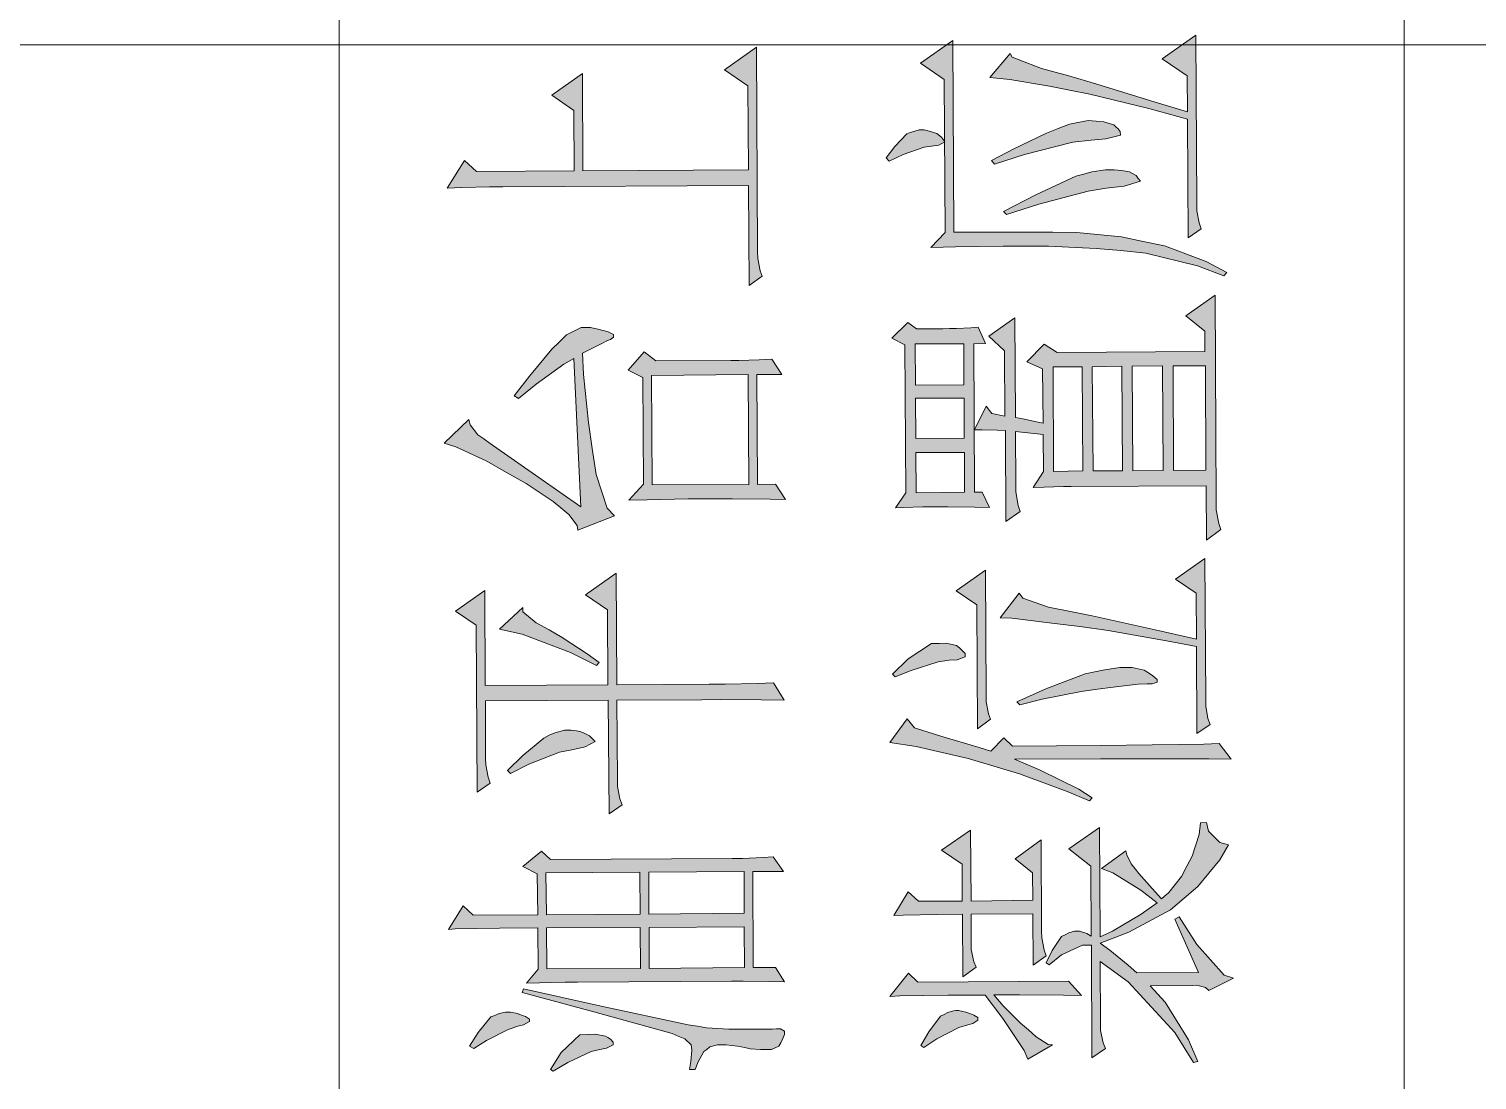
# Model space of a CAD drawing. Header units: millimetres. Extents: x 568 to 57335, y 85 to 28579.
# Drawn here: x 56618.82 to 56649.19, y 28330.43 to 28352.49 of the extents above; entities that cross this region are included whole.
import ezdxf

# ---------------------------------------------------------------- set-up
doc = ezdxf.new("R2010")
doc.units = ezdxf.units.MM

msp = doc.modelspace()

# ---------------------------------------------------------------- hatches: boundary and pattern name
h = msp.add_hatch(color=0)
h.dxf.hatch_style = 2
h.paths.add_polyline_path([(56637.731, 28347.898), (56638.035, 28348.218), (56638.012, 28351.424), (56637.518, 28351.766), (56638.194, 28352.244), (56638.217, 28348.225), (56638.757, 28348.225), (56639.79, 28348.225), (56640.291, 28348.225), (56640.793, 28348.218), (56641.735, 28348.126), (56642.183, 28348.028), (56642.631, 28347.936), (56643.505, 28347.61), (56643.938, 28347.374), (56643.877, 28347.306), (56643.323, 28347.519), (56642.244, 28347.785), (56641.72, 28347.838), (56641.203, 28347.883), (56640.2, 28347.929), (56639.721, 28347.929), (56639.25, 28347.929), (56638.247, 28347.914)])
h = msp.add_hatch(color=0)
h.dxf.hatch_style = 2
h.paths.add_polyline_path([(56643.133, 28348.104), (56643.117, 28350.596), (56642.305, 28350.816), (56641.066, 28351.12), (56640.641, 28351.203), (56640.223, 28351.287), (56639.387, 28351.424), (56638.969, 28351.469), (56639.395, 28351.971), (56639.44, 28351.895), (56640.056, 28351.659), (56640.625, 28351.5), (56641.195, 28351.333), (56642.441, 28350.953), (56643.117, 28350.748), (56643.11, 28351.5), (56642.586, 28351.857), (56643.292, 28352.358), (56643.315, 28348.81), (56643.315, 28348.673), (56643.361, 28348.415), (56643.406, 28348.294)])
h = msp.add_hatch(color=0)
h.dxf.hatch_style = 2
h.paths.add_polyline_path([(56627.588, 28349.144), (56627.953, 28349.729), (56628.204, 28349.494), (56630.255, 28349.509), (56630.247, 28350.778), (56629.784, 28351.097), (56630.43, 28351.553), (56630.437, 28349.509), (56633.909, 28349.532), (56633.894, 28351.295), (56633.408, 28351.629), (56634.076, 28352.108), (56634.099, 28347.807), (56634.107, 28347.671), (56634.152, 28347.412), (56634.198, 28347.298), (56633.924, 28347.101), (56633.909, 28349.205), (56628.758, 28349.175), (56628.477, 28349.175), (56627.9, 28349.16)])
h = msp.add_hatch(color=0)
h.dxf.hatch_style = 2
h.paths.add_polyline_path([(56636.796, 28349.783), (56636.979, 28350.018), (56637.229, 28350.284), (56637.298, 28350.314), (56637.374, 28350.337), (56637.488, 28350.368), (56637.533, 28350.368), (56637.594, 28350.368), (56637.723, 28350.337), (56637.792, 28350.314), (56637.86, 28350.292), (56637.959, 28350.216), (56637.997, 28350.163), (56638.027, 28350.117), (56637.898, 28350.049), (56637.746, 28350.026), (56637.594, 28350.003), (56637.153, 28349.851), (56636.857, 28349.714)])
h = msp.add_hatch(color=0)
h.dxf.hatch_style = 2
h.paths.add_polyline_path([(56639.007, 28349.729), (56639.471, 28349.973), (56640.162, 28350.299), (56640.405, 28350.398), (56640.641, 28350.489), (56641.036, 28350.565), (56641.203, 28350.55), (56641.362, 28350.535), (56641.568, 28350.474), (56641.613, 28350.436), (56641.659, 28350.39), (56641.704, 28350.337), (56641.712, 28350.261), (56641.4, 28350.178), (56641.097, 28350.155), (56640.709, 28350.109), (56639.699, 28349.851), (56639.068, 28349.646)])
h = msp.add_hatch(color=0)
h.dxf.hatch_style = 2
h.paths.add_polyline_path([(56639.258, 28348.658), (56639.934, 28349.008), (56640.777, 28349.395), (56640.945, 28349.441), (56641.112, 28349.486), (56641.393, 28349.532), (56641.499, 28349.532), (56641.575, 28349.532), (56641.735, 28349.517), (56641.818, 28349.502), (56641.902, 28349.486), (56642.039, 28349.41), (56642.084, 28349.35), (56642.13, 28349.296), (56641.788, 28349.19), (56641.408, 28349.144), (56641.036, 28349.084), (56639.995, 28348.81), (56639.319, 28348.59)])
h = msp.add_hatch(color=0)
h.paths.add_polyline_path([(56639.304, 28342.147), (56639.296, 28344.062), (56639.121, 28344.069), (56638.802, 28344.077), (56638.65, 28344.077), (56638.893, 28344.571), (56639.015, 28344.419), (56639.288, 28344.358), (56639.281, 28345.733), (56638.946, 28346.037), (56639.493, 28346.425), (56639.509, 28344.335), (56639.661, 28344.305), (56639.949, 28344.244), (56640.086, 28344.214), (56640.078, 28345.353), (56639.744, 28345.498), (56640.109, 28345.87), (56640.382, 28345.695), (56643.482, 28345.718), (56643.482, 28346.143), (56643.079, 28346.47), (56643.695, 28346.903), (56643.718, 28342.557), (56643.718, 28342.398), (56643.771, 28342.109), (56643.816, 28341.98), (56643.513, 28341.76), (56643.505, 28342.899), (56640.679, 28342.884), (56640.512, 28342.884), (56640.109, 28342.869), (56639.881, 28342.861), (56640.094, 28343.203), (56640.086, 28343.978), (56639.509, 28344.039), (56639.516, 28342.922), (56639.516, 28342.77), (56639.562, 28342.489), (56639.607, 28342.36)])
h.paths.add_polyline_path([(56642.821, 28343.218), (56643.497, 28343.226), (56643.49, 28345.414), (56642.814, 28345.414)])
h.paths.add_polyline_path([(56641.97, 28343.211), (56642.608, 28343.218), (56642.593, 28345.414), (56641.955, 28345.407)])
h.paths.add_polyline_path([(56641.135, 28343.211), (56641.75, 28343.211), (56641.742, 28345.407), (56641.119, 28345.399)])
h.paths.add_polyline_path([(56640.306, 28343.203), (56640.922, 28343.211), (56640.907, 28345.399), (56640.299, 28345.399)])
h = msp.add_hatch(color=0)
h.dxf.hatch_style = 2
h.paths.add_polyline_path([(56630.392, 28342.459), (56630.247, 28345.574), (56630.035, 28345.452), (56629.457, 28345.034), (56629.085, 28344.73), (56628.994, 28344.791), (56629.313, 28345.201), (56629.784, 28345.764), (56629.936, 28345.916), (56630.095, 28346.067), (56630.399, 28346.219), (56630.551, 28346.219), (56630.597, 28346.219), (56630.749, 28346.189), (56630.863, 28346.159), (56630.969, 28346.128), (56631.075, 28346.075), (56631.075, 28346.052), (56631.075, 28346.022), (56631.015, 28345.969), (56630.954, 28345.946), (56630.817, 28345.878), (56630.551, 28345.748), (56630.43, 28345.68), (56630.452, 28345.232), (56630.551, 28344.229), (56630.627, 28343.682), (56630.711, 28343.135), (56630.946, 28342.428), (56631.098, 28342.269), (56630.331, 28341.965), (56630.316, 28342.064), (56630.141, 28342.299), (56629.974, 28342.436), (56629.814, 28342.573), (56629.244, 28342.945), (56628.834, 28343.18), (56628.424, 28343.416), (56627.771, 28343.72), (56627.527, 28343.796), (56628.044, 28344.29), (56628.074, 28344.176), (56628.234, 28343.971), (56628.356, 28343.887), (56628.492, 28343.788), (56629.51, 28343.074)])
h = msp.add_hatch(color=0)
h.paths.add_polyline_path([(56636.994, 28342.436), (56637.207, 28342.755), (56637.191, 28345.855), (56636.918, 28345.999), (56637.252, 28346.326), (56637.435, 28346.197), (56637.64, 28346.197), (56637.982, 28346.197), (56638.126, 28346.204), (56638.27, 28346.204), (56638.574, 28346.212), (56638.726, 28346.227), (56638.878, 28345.885), (56638.635, 28345.878), (56638.65, 28342.763), (56638.81, 28342.763), (56638.962, 28342.443), (56638.658, 28342.451), (56638.088, 28342.459), (56637.83, 28342.459), (56637.564, 28342.459), (56637.153, 28342.443)])
h.paths.add_polyline_path([(56637.412, 28345.011), (56638.422, 28345.019), (56638.422, 28345.878), (56637.404, 28345.878)])
h.paths.add_polyline_path([(56637.427, 28342.755), (56638.437, 28342.763), (56638.437, 28343.598), (56637.419, 28343.598)])
h.paths.add_polyline_path([(56637.419, 28343.895), (56638.43, 28343.902), (56638.43, 28344.738), (56637.412, 28344.738)])
h = msp.add_hatch(color=0)
h.paths.add_polyline_path([(56634.684, 28342.611), (56634.365, 28342.618), (56633.575, 28342.626), (56633.104, 28342.626), (56632.641, 28342.626), (56631.782, 28342.603), (56631.402, 28342.595), (56631.706, 28342.937), (56631.691, 28345.171), (56631.387, 28345.323), (56631.721, 28345.71), (56631.964, 28345.52), (56633.537, 28345.528), (56633.704, 28345.528), (56634.13, 28345.543), (56634.396, 28345.558), (56634.608, 28345.232), (56634.084, 28345.232), (56634.099, 28342.93), (56634.472, 28342.937)])
h.paths.add_polyline_path([(56631.888, 28342.922), (56633.917, 28342.93), (56633.902, 28345.232), (56631.873, 28345.217)])
h = msp.add_hatch(color=0)
h.dxf.hatch_style = 2
h.paths.add_polyline_path([(56639.19, 28340.126), (56639.585, 28340.643), (56639.661, 28340.544), (56640.2, 28340.354), (56640.663, 28340.263), (56641.119, 28340.172), (56642.441, 28339.876), (56643.307, 28339.678), (56643.3, 28340.643), (56642.867, 28340.939), (56643.482, 28341.372), (56643.497, 28338.409), (56643.497, 28338.272), (56643.543, 28338.014), (56643.589, 28337.893), (56643.315, 28337.703), (56643.307, 28339.526), (56642.677, 28339.648), (56641.454, 28339.86), (56640.861, 28339.944), (56640.268, 28340.02), (56639.433, 28340.119)])
h = msp.add_hatch(color=0)
h.dxf.hatch_style = 2
h.paths.add_polyline_path([(56633.081, 28338.736), (56633.423, 28338.736), (56634.099, 28338.751), (56634.434, 28338.766), (56634.654, 28338.402), (56634.175, 28338.409), (56633.317, 28338.417), (56632.929, 28338.409), (56631.151, 28338.402), (56631.159, 28336.723), (56631.159, 28336.586), (56631.212, 28336.327), (56631.258, 28336.206), (56630.984, 28336.016), (56630.969, 28338.402), (56628.394, 28338.386), (56628.394, 28337.178), (56628.401, 28337.042), (56628.447, 28336.783), (56628.492, 28336.662), (56628.219, 28336.472), (56628.196, 28339.974), (56627.763, 28340.271), (56628.378, 28340.704), (56628.386, 28338.706), (56630.961, 28338.721), (56630.954, 28340.293), (56630.49, 28340.612), (56631.136, 28341.068), (56631.151, 28338.721)])
h = msp.add_hatch(color=0)
h.dxf.hatch_style = 2
h.paths.add_polyline_path([(56638.711, 28337.801), (56638.696, 28340.4), (56638.263, 28340.696), (56638.878, 28341.129), (56638.893, 28338.493), (56638.893, 28338.364), (56638.939, 28338.113), (56638.984, 28337.999)])
h = msp.add_hatch(color=0)
h.dxf.hatch_style = 2
h.paths.add_polyline_path([(56628.69, 28339.891), (56629.176, 28340.347), (56629.176, 28340.255), (56629.457, 28340.027), (56629.731, 28339.876), (56630.004, 28339.716), (56630.528, 28339.374), (56630.779, 28339.192), (56630.718, 28339.131), (56630.179, 28339.404), (56629.161, 28339.784)])
h = msp.add_hatch(color=0)
h.dxf.hatch_style = 2
h.paths.add_polyline_path([(56636.986, 28338.888), (56636.926, 28338.949), (56637.26, 28339.268), (56637.746, 28339.587), (56637.906, 28339.587), (56638.058, 28339.594), (56638.27, 28339.549), (56638.331, 28339.496), (56638.392, 28339.442), (56638.453, 28339.382), (56638.453, 28339.313), (56638.285, 28339.245), (56638.118, 28339.237), (56637.89, 28339.207), (56637.321, 28339.025)])
h = msp.add_hatch(color=0)
h.dxf.hatch_style = 2
h.paths.add_polyline_path([(56639.6, 28338.303), (56639.539, 28338.364), (56640.147, 28338.637), (56640.967, 28338.956), (56641.173, 28338.994), (56641.385, 28339.04), (56641.697, 28339.085), (56641.803, 28339.085), (56641.955, 28339.085), (56642.206, 28339.032), (56642.297, 28338.971), (56642.388, 28338.911), (56642.479, 28338.835), (56642.479, 28338.812), (56642.479, 28338.781), (56642.373, 28338.743), (56642.267, 28338.743), (56642.084, 28338.736), (56641.56, 28338.675), (56641.226, 28338.63), (56640.884, 28338.584), (56640.071, 28338.424)])
h = msp.add_hatch(color=0)
h.dxf.hatch_style = 2
h.paths.add_polyline_path([(56644.029, 28337.163), (56643.566, 28337.171), (56641.294, 28337.171), (56639.486, 28337.163), (56640.025, 28336.935), (56640.838, 28336.533), (56641.119, 28336.35), (56641.059, 28336.289), (56640.595, 28336.487), (56639.592, 28336.852), (56639.053, 28337.019), (56638.513, 28337.178), (56637.427, 28337.429), (56636.872, 28337.513), (56637.237, 28338.007), (56637.389, 28337.817), (56637.944, 28337.642), (56638.749, 28337.406), (56638.992, 28337.33), (56639.266, 28337.611), (56639.448, 28337.437), (56641.294, 28337.452), (56643.459, 28337.475), (56643.778, 28337.49)])
h = msp.add_hatch(color=0)
h.dxf.hatch_style = 2
h.paths.add_polyline_path([(56628.857, 28336.928), (56629.176, 28337.239), (56629.617, 28337.604), (56629.731, 28337.665), (56629.845, 28337.718), (56630.05, 28337.771), (56630.141, 28337.771), (56630.187, 28337.771), (56630.3, 28337.756), (56630.369, 28337.741), (56630.437, 28337.725), (56630.574, 28337.649), (56630.635, 28337.589), (56630.696, 28337.535), (56630.483, 28337.422), (56630.202, 28337.361), (56629.943, 28337.308), (56629.305, 28337.057), (56628.918, 28336.859)])
h = msp.add_hatch(color=0)
h.dxf.hatch_style = 2
h.paths.add_polyline_path([(56641.104, 28333.258), (56640.914, 28333.258), (56640.474, 28333.053), (56640.215, 28332.848), (56640.154, 28332.886), (56640.276, 28333.144), (56640.474, 28333.44), (56640.55, 28333.478), (56640.625, 28333.516), (56640.747, 28333.554), (56640.793, 28333.554), (56640.853, 28333.554), (56641.005, 28333.501), (56641.097, 28333.448), (56641.089, 28334.914), (56640.625, 28335.279), (56641.271, 28335.727), (56641.286, 28333.433), (56641.545, 28333.554), (56642.145, 28333.911), (56642.479, 28334.147), (56642.137, 28334.413), (56641.552, 28334.778), (56641.309, 28334.869), (56641.826, 28335.241), (56641.841, 28335.157), (56641.932, 28334.968), (56642.016, 28334.861), (56642.092, 28334.762), (56642.373, 28334.451), (56642.57, 28334.231), (56642.722, 28334.367), (56642.988, 28334.702), (56643.102, 28334.914), (56643.216, 28335.127), (56643.361, 28335.583), (56643.391, 28335.826), (56643.513, 28335.834), (56643.558, 28335.651), (56643.794, 28335.416), (56643.976, 28335.363), (56643.794, 28335.051), (56643.33, 28334.489), (56643.049, 28334.246), (56642.76, 28334.003), (56641.887, 28333.532), (56641.286, 28333.304), (56641.484, 28333.152), (56641.871, 28332.84), (56642.054, 28332.681), (56643.345, 28332.688), (56642.852, 28333.805), (56642.943, 28333.851), (56643.315, 28333.273), (56643.885, 28332.627), (56644.082, 28332.567), (56643.566, 28332.308), (56643.49, 28332.369), (56643.315, 28332.422), (56643.224, 28332.415), (56642.335, 28332.407), (56642.646, 28332.065), (56643.14, 28331.275), (56643.33, 28330.819), (56643.239, 28330.796), (56642.852, 28331.427), (56641.871, 28332.491), (56641.286, 28332.916), (56641.294, 28331.602), (56641.294, 28331.465), (56641.347, 28331.207), (56641.393, 28331.093), (56641.112, 28330.895)])
h = msp.add_hatch(color=0)
h.dxf.hatch_style = 2
h.paths.add_polyline_path([(56638.407, 28332.597), (56638.399, 28333.911), (56637.875, 28333.904), (56637.153, 28333.889), (56636.956, 28333.881), (56637.26, 28334.375), (56637.473, 28334.185), (56638.392, 28334.185), (56638.392, 28334.96), (56637.959, 28335.256), (56638.567, 28335.674), (56638.582, 28334.185), (56639.873, 28334.2), (56639.866, 28334.778), (56639.501, 28335.074), (56640.048, 28335.469), (56640.056, 28333.554), (56640.063, 28333.41), (56640.109, 28333.152), (56640.154, 28333.038), (56639.881, 28332.84), (56639.873, 28333.919), (56638.582, 28333.911), (56638.582, 28333.311), (56638.582, 28333.167), (56638.635, 28332.909), (56638.681, 28332.795)])
h = msp.add_hatch(color=0)
h.paths.add_polyline_path([(56634.661, 28332.491), (56634.35, 28332.498), (56633.795, 28332.506), (56633.552, 28332.506), (56630.323, 28332.483), (56630.065, 28332.483), (56629.526, 28332.468), (56629.252, 28332.46), (56629.495, 28332.757), (56629.488, 28333.623), (56628.69, 28333.615), (56627.755, 28333.6), (56627.619, 28333.585), (56627.922, 28334.086), (56628.135, 28333.889), (56629.488, 28333.896), (56629.48, 28334.755), (56629.176, 28334.907), (56629.571, 28335.233), (56629.753, 28335.059), (56633.567, 28335.081), (56633.78, 28335.081), (56634.213, 28335.097), (56634.426, 28335.112), (56634.646, 28334.808), (56634, 28334.808), (56634.008, 28332.787), (56634.472, 28332.787)])
h.paths.add_polyline_path([(56631.82, 28333.911), (56633.818, 28333.927), (56633.818, 28334.808), (56631.82, 28334.793)])
h.paths.add_polyline_path([(56629.67, 28333.896), (56631.638, 28333.911), (56631.63, 28334.793), (56629.662, 28334.778)])
h.paths.add_polyline_path([(56631.828, 28332.772), (56633.826, 28332.787), (56633.818, 28333.646), (56631.828, 28333.63)])
h.paths.add_polyline_path([(56629.677, 28332.764), (56631.645, 28332.772), (56631.638, 28333.63), (56629.67, 28333.623)])
h = msp.add_hatch(color=0)
h.dxf.hatch_style = 2
h.paths.add_polyline_path([(56637.457, 28332.483), (56640.618, 28332.506), (56640.891, 28332.202), (56640.512, 28332.21), (56639.592, 28332.217), (56639.053, 28332.217), (56639.25, 28331.989), (56639.615, 28331.625), (56639.782, 28331.48), (56639.942, 28331.336), (56640.192, 28331.176), (56640.284, 28331.169), (56639.767, 28330.865), (56639.691, 28331.047), (56639.243, 28331.723), (56638.87, 28332.21), (56638.088, 28332.21), (56637.085, 28332.194), (56636.872, 28332.179), (56637.267, 28332.673)])
h = msp.add_hatch(color=0)
h.dxf.hatch_style = 2
h.paths.add_polyline_path([(56629.191, 28332.346), (56630.817, 28331.982), (56632.641, 28331.587), (56632.838, 28331.556), (56633.028, 28331.526), (56633.499, 28331.495), (56633.773, 28331.495), (56634.046, 28331.495), (56634.411, 28331.495), (56634.494, 28331.503), (56634.578, 28331.503), (56634.661, 28331.457), (56634.661, 28331.412), (56634.661, 28331.382), (56634.623, 28331.283), (56634.585, 28331.207), (56634.547, 28331.138), (56634.388, 28331.07), (56634.266, 28331.07), (56634.16, 28331.07), (56633.947, 28331.085), (56633.833, 28331.108), (56633.681, 28331.138), (56633.438, 28331.169), (56633.347, 28331.169), (56633.256, 28331.169), (56633.096, 28331.123), (56633.036, 28331.07), (56632.975, 28331.024), (56632.853, 28330.812), (56632.792, 28330.652), (56632.671, 28330.652), (56632.701, 28330.819), (56632.724, 28331.055), (56632.716, 28331.116), (56632.709, 28331.169), (56632.572, 28331.29), (56632.435, 28331.351), (56632.306, 28331.404), (56630.665, 28331.86), (56629.161, 28332.263)])
h = msp.add_hatch(color=0)
h.dxf.hatch_style = 2
h.paths.add_polyline_path([(56628.059, 28331.138), (56628.242, 28331.427), (56628.507, 28331.754), (56628.591, 28331.784), (56628.682, 28331.822), (56628.811, 28331.853), (56628.857, 28331.853), (56628.918, 28331.853), (56629.062, 28331.822), (56629.146, 28331.792), (56629.229, 28331.761), (56629.313, 28331.708), (56629.313, 28331.685), (56629.313, 28331.655), (56629.191, 28331.587), (56629.07, 28331.556), (56628.872, 28331.488), (56628.416, 28331.26), (56628.15, 28331.093)])
h = msp.add_hatch(color=0)
h.dxf.hatch_style = 2
h.paths.add_polyline_path([(56637.526, 28331.154), (56637.693, 28331.442), (56637.936, 28331.769), (56638.012, 28331.807), (56638.088, 28331.845), (56638.209, 28331.883), (56638.255, 28331.891), (56638.316, 28331.891), (56638.468, 28331.853), (56638.551, 28331.822), (56638.635, 28331.792), (56638.719, 28331.739), (56638.719, 28331.716), (56638.719, 28331.685), (56638.612, 28331.617), (56638.506, 28331.587), (56638.323, 28331.533), (56637.86, 28331.29), (56637.586, 28331.108)])
h = msp.add_hatch(color=0)
h.dxf.hatch_style = 2
h.paths.add_polyline_path([(56629.753, 28330.652), (56629.981, 28331.009), (56630.369, 28331.374), (56630.528, 28331.382), (56630.696, 28331.389), (56630.908, 28331.351), (56630.961, 28331.321), (56631.015, 28331.283), (56631.068, 28331.222), (56631.068, 28331.199), (56631.068, 28331.169), (56630.931, 28331.1), (56630.794, 28331.07), (56630.612, 28331.024), (56630.118, 28330.796), (56629.814, 28330.614)])

# ---------------------------------------------------------------- linework, layer by layer
at = {"color": 0, "lineweight": 0}
for points in [[(56625.324, 28319.94), (56625.324, 28379.139), (56647.661, 28379.139), (56647.661, 28319.94)], [(56637.731, 28347.898), (56638.035, 28348.218), (56638.012, 28351.424), (56637.518, 28351.766), (56638.194, 28352.244), (56638.217, 28348.225), (56638.757, 28348.225), (56639.79, 28348.225), (56640.291, 28348.225), (56640.793, 28348.218), (56641.735, 28348.126), (56642.183, 28348.028), (56642.631, 28347.936), (56643.505, 28347.61), (56643.938, 28347.374), (56643.877, 28347.306), (56643.323, 28347.519), (56642.244, 28347.785), (56641.72, 28347.838), (56641.203, 28347.883), (56640.2, 28347.929), (56639.721, 28347.929), (56639.25, 28347.929), (56638.247, 28347.914)], [(56643.133, 28348.104), (56643.117, 28350.596), (56642.305, 28350.816), (56641.066, 28351.12), (56640.641, 28351.203), (56640.223, 28351.287), (56639.387, 28351.424), (56638.969, 28351.469), (56639.395, 28351.971), (56639.44, 28351.895), (56640.056, 28351.659), (56640.625, 28351.5), (56641.195, 28351.333), (56642.441, 28350.953), (56643.117, 28350.748), (56643.11, 28351.5), (56642.586, 28351.857), (56643.292, 28352.358), (56643.315, 28348.81), (56643.315, 28348.673), (56643.361, 28348.415), (56643.406, 28348.294)], [(56627.588, 28349.144), (56627.953, 28349.729), (56628.204, 28349.494), (56630.255, 28349.509), (56630.247, 28350.778), (56629.784, 28351.097), (56630.43, 28351.553), (56630.437, 28349.509), (56633.909, 28349.532), (56633.894, 28351.295), (56633.408, 28351.629), (56634.076, 28352.108), (56634.099, 28347.807), (56634.107, 28347.671), (56634.152, 28347.412), (56634.198, 28347.298), (56633.924, 28347.101), (56633.909, 28349.205), (56628.758, 28349.175), (56628.477, 28349.175), (56627.9, 28349.16)], [(56636.796, 28349.783), (56636.979, 28350.018), (56637.229, 28350.284), (56637.298, 28350.314), (56637.374, 28350.337), (56637.488, 28350.368), (56637.533, 28350.368), (56637.594, 28350.368), (56637.723, 28350.337), (56637.792, 28350.314), (56637.86, 28350.292), (56637.959, 28350.216), (56637.997, 28350.163), (56638.027, 28350.117), (56637.898, 28350.049), (56637.746, 28350.026), (56637.594, 28350.003), (56637.153, 28349.851), (56636.857, 28349.714)], [(56639.007, 28349.729), (56639.471, 28349.973), (56640.162, 28350.299), (56640.405, 28350.398), (56640.641, 28350.489), (56641.036, 28350.565), (56641.203, 28350.55), (56641.362, 28350.535), (56641.568, 28350.474), (56641.613, 28350.436), (56641.659, 28350.39), (56641.704, 28350.337), (56641.712, 28350.261), (56641.4, 28350.178), (56641.097, 28350.155), (56640.709, 28350.109), (56639.699, 28349.851), (56639.068, 28349.646)], [(56639.258, 28348.658), (56639.934, 28349.008), (56640.777, 28349.395), (56640.945, 28349.441), (56641.112, 28349.486), (56641.393, 28349.532), (56641.499, 28349.532), (56641.575, 28349.532), (56641.735, 28349.517), (56641.818, 28349.502), (56641.902, 28349.486), (56642.039, 28349.41), (56642.084, 28349.35), (56642.13, 28349.296), (56641.788, 28349.19), (56641.408, 28349.144), (56641.036, 28349.084), (56639.995, 28348.81), (56639.319, 28348.59)], [(56639.304, 28342.147), (56639.296, 28344.062), (56639.121, 28344.069), (56638.802, 28344.077), (56638.65, 28344.077), (56638.893, 28344.571), (56639.015, 28344.419), (56639.288, 28344.358), (56639.281, 28345.733), (56638.946, 28346.037), (56639.493, 28346.425), (56639.509, 28344.335), (56639.661, 28344.305), (56639.949, 28344.244), (56640.086, 28344.214), (56640.078, 28345.353), (56639.744, 28345.498), (56640.109, 28345.87), (56640.382, 28345.695), (56643.482, 28345.718), (56643.482, 28346.143), (56643.079, 28346.47), (56643.695, 28346.903), (56643.718, 28342.557), (56643.718, 28342.398), (56643.771, 28342.109), (56643.816, 28341.98), (56643.513, 28341.76), (56643.505, 28342.899), (56640.679, 28342.884), (56640.512, 28342.884), (56640.109, 28342.869), (56639.881, 28342.861), (56640.094, 28343.203), (56640.086, 28343.978), (56639.509, 28344.039), (56639.516, 28342.922), (56639.516, 28342.77), (56639.562, 28342.489), (56639.607, 28342.36)], [(56630.392, 28342.459), (56630.247, 28345.574), (56630.035, 28345.452), (56629.457, 28345.034), (56629.085, 28344.73), (56628.994, 28344.791), (56629.313, 28345.201), (56629.784, 28345.764), (56629.936, 28345.916), (56630.095, 28346.067), (56630.399, 28346.219), (56630.551, 28346.219), (56630.597, 28346.219), (56630.749, 28346.189), (56630.863, 28346.159), (56630.969, 28346.128), (56631.075, 28346.075), (56631.075, 28346.052), (56631.075, 28346.022), (56631.015, 28345.969), (56630.954, 28345.946), (56630.817, 28345.878), (56630.551, 28345.748), (56630.43, 28345.68), (56630.452, 28345.232), (56630.551, 28344.229), (56630.627, 28343.682), (56630.711, 28343.135), (56630.946, 28342.428), (56631.098, 28342.269), (56630.331, 28341.965), (56630.316, 28342.064), (56630.141, 28342.299), (56629.974, 28342.436), (56629.814, 28342.573), (56629.244, 28342.945), (56628.834, 28343.18), (56628.424, 28343.416), (56627.771, 28343.72), (56627.527, 28343.796), (56628.044, 28344.29), (56628.074, 28344.176), (56628.234, 28343.971), (56628.356, 28343.887), (56628.492, 28343.788), (56629.51, 28343.074)], [(56636.994, 28342.436), (56637.207, 28342.755), (56637.191, 28345.855), (56636.918, 28345.999), (56637.252, 28346.326), (56637.435, 28346.197), (56637.64, 28346.197), (56637.982, 28346.197), (56638.126, 28346.204), (56638.27, 28346.204), (56638.574, 28346.212), (56638.726, 28346.227), (56638.878, 28345.885), (56638.635, 28345.878), (56638.65, 28342.763), (56638.81, 28342.763), (56638.962, 28342.443), (56638.658, 28342.451), (56638.088, 28342.459), (56637.83, 28342.459), (56637.564, 28342.459), (56637.153, 28342.443)], [(56637.412, 28345.011), (56638.422, 28345.019), (56638.422, 28345.878), (56637.404, 28345.878)], [(56634.684, 28342.611), (56634.365, 28342.618), (56633.575, 28342.626), (56633.104, 28342.626), (56632.641, 28342.626), (56631.782, 28342.603), (56631.402, 28342.595), (56631.706, 28342.937), (56631.691, 28345.171), (56631.387, 28345.323), (56631.721, 28345.71), (56631.964, 28345.52), (56633.537, 28345.528), (56633.704, 28345.528), (56634.13, 28345.543), (56634.396, 28345.558), (56634.608, 28345.232), (56634.084, 28345.232), (56634.099, 28342.93), (56634.472, 28342.937)], [(56631.888, 28342.922), (56633.917, 28342.93), (56633.902, 28345.232), (56631.873, 28345.217)], [(56640.306, 28343.203), (56640.922, 28343.211), (56640.907, 28345.399), (56640.299, 28345.399)], [(56641.135, 28343.211), (56641.75, 28343.211), (56641.742, 28345.407), (56641.119, 28345.399)], [(56641.97, 28343.211), (56642.608, 28343.218), (56642.593, 28345.414), (56641.955, 28345.407)], [(56642.821, 28343.218), (56643.497, 28343.226), (56643.49, 28345.414), (56642.814, 28345.414)], [(56637.419, 28343.895), (56638.43, 28343.902), (56638.43, 28344.738), (56637.412, 28344.738)], [(56637.427, 28342.755), (56638.437, 28342.763), (56638.437, 28343.598), (56637.419, 28343.598)], [(56639.19, 28340.126), (56639.585, 28340.643), (56639.661, 28340.544), (56640.2, 28340.354), (56640.663, 28340.263), (56641.119, 28340.172), (56642.441, 28339.876), (56643.307, 28339.678), (56643.3, 28340.643), (56642.867, 28340.939), (56643.482, 28341.372), (56643.497, 28338.409), (56643.497, 28338.272), (56643.543, 28338.014), (56643.589, 28337.893), (56643.315, 28337.703), (56643.307, 28339.526), (56642.677, 28339.648), (56641.454, 28339.86), (56640.861, 28339.944), (56640.268, 28340.02), (56639.433, 28340.119)], [(56633.081, 28338.736), (56633.423, 28338.736), (56634.099, 28338.751), (56634.434, 28338.766), (56634.654, 28338.402), (56634.175, 28338.409), (56633.317, 28338.417), (56632.929, 28338.409), (56631.151, 28338.402), (56631.159, 28336.723), (56631.159, 28336.586), (56631.212, 28336.327), (56631.258, 28336.206), (56630.984, 28336.016), (56630.969, 28338.402), (56628.394, 28338.386), (56628.394, 28337.178), (56628.401, 28337.042), (56628.447, 28336.783), (56628.492, 28336.662), (56628.219, 28336.472), (56628.196, 28339.974), (56627.763, 28340.271), (56628.378, 28340.704), (56628.386, 28338.706), (56630.961, 28338.721), (56630.954, 28340.293), (56630.49, 28340.612), (56631.136, 28341.068), (56631.151, 28338.721)], [(56638.711, 28337.801), (56638.696, 28340.4), (56638.263, 28340.696), (56638.878, 28341.129), (56638.893, 28338.493), (56638.893, 28338.364), (56638.939, 28338.113), (56638.984, 28337.999)], [(56628.69, 28339.891), (56629.176, 28340.347), (56629.176, 28340.255), (56629.457, 28340.027), (56629.731, 28339.876), (56630.004, 28339.716), (56630.528, 28339.374), (56630.779, 28339.192), (56630.718, 28339.131), (56630.179, 28339.404), (56629.161, 28339.784)], [(56636.986, 28338.888), (56636.926, 28338.949), (56637.26, 28339.268), (56637.746, 28339.587), (56637.906, 28339.587), (56638.058, 28339.594), (56638.27, 28339.549), (56638.331, 28339.496), (56638.392, 28339.442), (56638.453, 28339.382), (56638.453, 28339.313), (56638.285, 28339.245), (56638.118, 28339.237), (56637.89, 28339.207), (56637.321, 28339.025)], [(56639.6, 28338.303), (56639.539, 28338.364), (56640.147, 28338.637), (56640.967, 28338.956), (56641.173, 28338.994), (56641.385, 28339.04), (56641.697, 28339.085), (56641.803, 28339.085), (56641.955, 28339.085), (56642.206, 28339.032), (56642.297, 28338.971), (56642.388, 28338.911), (56642.479, 28338.835), (56642.479, 28338.812), (56642.479, 28338.781), (56642.373, 28338.743), (56642.267, 28338.743), (56642.084, 28338.736), (56641.56, 28338.675), (56641.226, 28338.63), (56640.884, 28338.584), (56640.071, 28338.424)], [(56644.029, 28337.163), (56643.566, 28337.171), (56641.294, 28337.171), (56639.486, 28337.163), (56640.025, 28336.935), (56640.838, 28336.533), (56641.119, 28336.35), (56641.059, 28336.289), (56640.595, 28336.487), (56639.592, 28336.852), (56639.053, 28337.019), (56638.513, 28337.178), (56637.427, 28337.429), (56636.872, 28337.513), (56637.237, 28338.007), (56637.389, 28337.817), (56637.944, 28337.642), (56638.749, 28337.406), (56638.992, 28337.33), (56639.266, 28337.611), (56639.448, 28337.437), (56641.294, 28337.452), (56643.459, 28337.475), (56643.778, 28337.49)], [(56628.857, 28336.928), (56629.176, 28337.239), (56629.617, 28337.604), (56629.731, 28337.665), (56629.845, 28337.718), (56630.05, 28337.771), (56630.141, 28337.771), (56630.187, 28337.771), (56630.3, 28337.756), (56630.369, 28337.741), (56630.437, 28337.725), (56630.574, 28337.649), (56630.635, 28337.589), (56630.696, 28337.535), (56630.483, 28337.422), (56630.202, 28337.361), (56629.943, 28337.308), (56629.305, 28337.057), (56628.918, 28336.859)], [(56641.104, 28333.258), (56640.914, 28333.258), (56640.474, 28333.053), (56640.215, 28332.848), (56640.154, 28332.886), (56640.276, 28333.144), (56640.474, 28333.44), (56640.55, 28333.478), (56640.625, 28333.516), (56640.747, 28333.554), (56640.793, 28333.554), (56640.853, 28333.554), (56641.005, 28333.501), (56641.097, 28333.448), (56641.089, 28334.914), (56640.625, 28335.279), (56641.271, 28335.727), (56641.286, 28333.433), (56641.545, 28333.554), (56642.145, 28333.911), (56642.479, 28334.147), (56642.137, 28334.413), (56641.552, 28334.778), (56641.309, 28334.869), (56641.826, 28335.241), (56641.841, 28335.157), (56641.932, 28334.968), (56642.016, 28334.861), (56642.092, 28334.762), (56642.373, 28334.451), (56642.57, 28334.231), (56642.722, 28334.367), (56642.988, 28334.702), (56643.102, 28334.914), (56643.216, 28335.127), (56643.361, 28335.583), (56643.391, 28335.826), (56643.513, 28335.834), (56643.558, 28335.651), (56643.794, 28335.416), (56643.976, 28335.363), (56643.794, 28335.051), (56643.33, 28334.489), (56643.049, 28334.246), (56642.76, 28334.003), (56641.887, 28333.532), (56641.286, 28333.304), (56641.484, 28333.152), (56641.871, 28332.84), (56642.054, 28332.681), (56643.345, 28332.688), (56642.852, 28333.805), (56642.943, 28333.851), (56643.315, 28333.273), (56643.885, 28332.627), (56644.082, 28332.567), (56643.566, 28332.308), (56643.49, 28332.369), (56643.315, 28332.422), (56643.224, 28332.415), (56642.335, 28332.407), (56642.646, 28332.065), (56643.14, 28331.275), (56643.33, 28330.819), (56643.239, 28330.796), (56642.852, 28331.427), (56641.871, 28332.491), (56641.286, 28332.916), (56641.294, 28331.602), (56641.294, 28331.465), (56641.347, 28331.207), (56641.393, 28331.093), (56641.112, 28330.895)], [(56638.407, 28332.597), (56638.399, 28333.911), (56637.875, 28333.904), (56637.153, 28333.889), (56636.956, 28333.881), (56637.26, 28334.375), (56637.473, 28334.185), (56638.392, 28334.185), (56638.392, 28334.96), (56637.959, 28335.256), (56638.567, 28335.674), (56638.582, 28334.185), (56639.873, 28334.2), (56639.866, 28334.778), (56639.501, 28335.074), (56640.048, 28335.469), (56640.056, 28333.554), (56640.063, 28333.41), (56640.109, 28333.152), (56640.154, 28333.038), (56639.881, 28332.84), (56639.873, 28333.919), (56638.582, 28333.911), (56638.582, 28333.311), (56638.582, 28333.167), (56638.635, 28332.909), (56638.681, 28332.795)], [(56634.661, 28332.491), (56634.35, 28332.498), (56633.795, 28332.506), (56633.552, 28332.506), (56630.323, 28332.483), (56630.065, 28332.483), (56629.526, 28332.468), (56629.252, 28332.46), (56629.495, 28332.757), (56629.488, 28333.623), (56628.69, 28333.615), (56627.755, 28333.6), (56627.619, 28333.585), (56627.922, 28334.086), (56628.135, 28333.889), (56629.488, 28333.896), (56629.48, 28334.755), (56629.176, 28334.907), (56629.571, 28335.233), (56629.753, 28335.059), (56633.567, 28335.081), (56633.78, 28335.081), (56634.213, 28335.097), (56634.426, 28335.112), (56634.646, 28334.808), (56634, 28334.808), (56634.008, 28332.787), (56634.472, 28332.787)], [(56629.67, 28333.896), (56631.638, 28333.911), (56631.63, 28334.793), (56629.662, 28334.778)], [(56631.82, 28333.911), (56633.818, 28333.927), (56633.818, 28334.808), (56631.82, 28334.793)], [(56629.677, 28332.764), (56631.645, 28332.772), (56631.638, 28333.63), (56629.67, 28333.623)], [(56631.828, 28332.772), (56633.826, 28332.787), (56633.818, 28333.646), (56631.828, 28333.63)], [(56637.457, 28332.483), (56640.618, 28332.506), (56640.891, 28332.202), (56640.512, 28332.21), (56639.592, 28332.217), (56639.053, 28332.217), (56639.25, 28331.989), (56639.615, 28331.625), (56639.782, 28331.48), (56639.942, 28331.336), (56640.192, 28331.176), (56640.284, 28331.169), (56639.767, 28330.865), (56639.691, 28331.047), (56639.243, 28331.723), (56638.87, 28332.21), (56638.088, 28332.21), (56637.085, 28332.194), (56636.872, 28332.179), (56637.267, 28332.673)], [(56629.191, 28332.346), (56630.817, 28331.982), (56632.641, 28331.587), (56632.838, 28331.556), (56633.028, 28331.526), (56633.499, 28331.495), (56633.773, 28331.495), (56634.046, 28331.495), (56634.411, 28331.495), (56634.494, 28331.503), (56634.578, 28331.503), (56634.661, 28331.457), (56634.661, 28331.412), (56634.661, 28331.382), (56634.623, 28331.283), (56634.585, 28331.207), (56634.547, 28331.138), (56634.388, 28331.07), (56634.266, 28331.07), (56634.16, 28331.07), (56633.947, 28331.085), (56633.833, 28331.108), (56633.681, 28331.138), (56633.438, 28331.169), (56633.347, 28331.169), (56633.256, 28331.169), (56633.096, 28331.123), (56633.036, 28331.07), (56632.975, 28331.024), (56632.853, 28330.812), (56632.792, 28330.652), (56632.671, 28330.652), (56632.701, 28330.819), (56632.724, 28331.055), (56632.716, 28331.116), (56632.709, 28331.169), (56632.572, 28331.29), (56632.435, 28331.351), (56632.306, 28331.404), (56630.665, 28331.86), (56629.161, 28332.263)], [(56628.059, 28331.138), (56628.242, 28331.427), (56628.507, 28331.754), (56628.591, 28331.784), (56628.682, 28331.822), (56628.811, 28331.853), (56628.857, 28331.853), (56628.918, 28331.853), (56629.062, 28331.822), (56629.146, 28331.792), (56629.229, 28331.761), (56629.313, 28331.708), (56629.313, 28331.685), (56629.313, 28331.655), (56629.191, 28331.587), (56629.07, 28331.556), (56628.872, 28331.488), (56628.416, 28331.26), (56628.15, 28331.093)], [(56637.526, 28331.154), (56637.693, 28331.442), (56637.936, 28331.769), (56638.012, 28331.807), (56638.088, 28331.845), (56638.209, 28331.883), (56638.255, 28331.891), (56638.316, 28331.891), (56638.468, 28331.853), (56638.551, 28331.822), (56638.635, 28331.792), (56638.719, 28331.739), (56638.719, 28331.716), (56638.719, 28331.685), (56638.612, 28331.617), (56638.506, 28331.587), (56638.323, 28331.533), (56637.86, 28331.29), (56637.586, 28331.108)], [(56629.753, 28330.652), (56629.981, 28331.009), (56630.369, 28331.374), (56630.528, 28331.382), (56630.696, 28331.389), (56630.908, 28331.351), (56630.961, 28331.321), (56631.015, 28331.283), (56631.068, 28331.222), (56631.068, 28331.199), (56631.068, 28331.169), (56630.931, 28331.1), (56630.794, 28331.07), (56630.612, 28331.024), (56630.118, 28330.796), (56629.814, 28330.614)]]:
    msp.add_lwpolyline(points, close=True, dxfattribs=at)
msp.add_lwpolyline([(56552.266, 28352.153), (56660.888, 28352.153)], dxfattribs=at)

doc.saveas('drawing.dxf')
